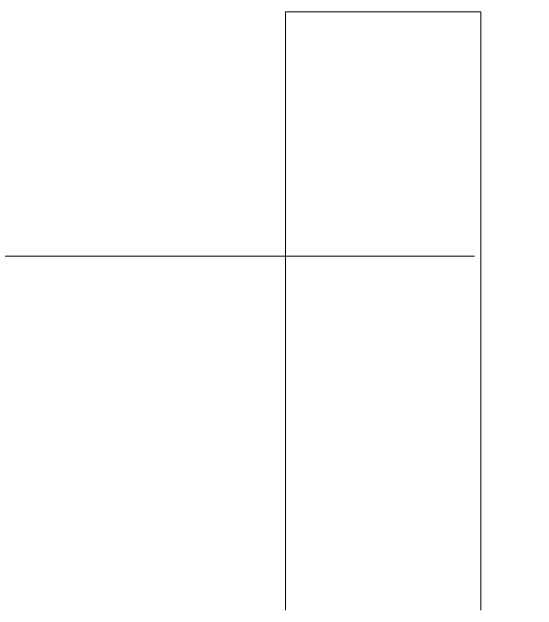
# Model space of a CAD drawing. Header units: millimetres. Extents: x -164867 to 807677, y -316775 to 513985.
# Drawn here: x 251908 to 252446, y 457601 to 458213 of the extents above; entities that cross this region are included whole.
import ezdxf

# ---------------------------------------------------------------- set-up
doc = ezdxf.new("R2010")
doc.units = ezdxf.units.MM
doc.linetypes.add('CENTER2', pattern=[28.575, 19.05, -3.175, 3.175, -3.175])
doc.linetypes.add('А_Штрихпунктирная', pattern=[1340.555525, 705.555534, -352.777767, 0, -282.222223])
doc.layers.add('00_asys', color=7, linetype='CENTER2', lineweight=13)
doc.layers.add('TECHNO', color=7, linetype='Continuous', lineweight=15)

# ---------------------------------------------------------------- blocks, each defined once
blk = doc.blocks.new('TECHNOLOGIJA Garmatnaya')
at = {"layer": 'TECHNO', "transparency": 33554687}
for p, q in [((5150, 250), (5150, -362)), ((5350, 250), (5350, -362))]:
    blk.add_line(p, q, dxfattribs=at)
blk.add_lwpolyline([(5150, 250), (5350, 250)], dxfattribs=at)
blk = doc.blocks.new('OSI Garmatnaya')
at = {"layer": '00_asys', "linetype": 'А_Штрихпунктирная', "transparency": 33554687}
blk.add_lwpolyline([(-6087.31, 0), (59815.7, 0)], dxfattribs=at)

msp = doc.modelspace()

# ---------------------------------------------------------------- block references
at = {"layer": 'TECHNO', "transparency": 33554687}
msp.add_blockref('TECHNOLOGIJA Garmatnaya', (247038.21, 457962.73), dxfattribs=at)

# ---------------------------------------------------------------- next in the draw order: block references
at = {"layer": '00_asys', "linetype": 'CENTER2', "lineweight": 25, "ltscale": 200, "transparency": 33554687}
msp.add_blockref('OSI Garmatnaya', (247038.21, 457962.73), dxfattribs=at)

doc.saveas('drawing.dxf')
